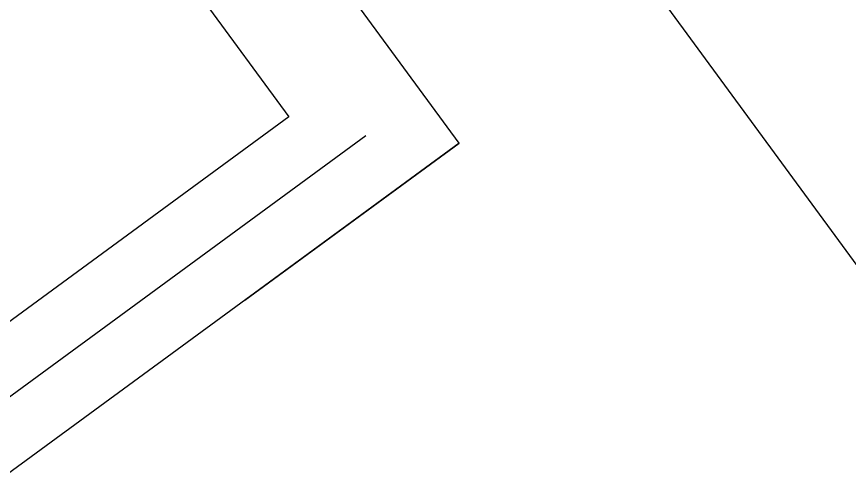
# Model space of a CAD drawing. Header units: millimetres. Extents: x 75184266 to 76346726, y -35850126 to -33679385.
# Drawn here: x 75332394 to 75334446, y -34600048 to -34598925 of the extents above; entities that cross this region are included whole.
import ezdxf

# ---------------------------------------------------------------- set-up
doc = ezdxf.new("R2010")
doc.units = ezdxf.units.MM
doc.header["$LTSCALE"] = 50
doc.header["$MEASUREMENT"] = 0
doc.linetypes.add('XR-지하3층$0$H', pattern=[1.3, 0.8, -0.5])
doc.layers.add('건축', color=8, linetype='CONTINUOUS', plot=False)

msp = doc.modelspace()

# ---------------------------------------------------------------- hatches: boundary and pattern name
at = {"layer": '건축', "ltscale": 100}
h = msp.add_hatch(dxfattribs=at)
h.set_pattern_fill('NET', color=256, scale=5000, angle=36.2507)
h.set_pattern_definition([(306.194, (75332587.2, -34593615.7), (504.387, 369.08), []), (36.194, (75332587.2, -34593615.7), (-369.08, 504.387), [])])
edge = h.paths.add_edge_path()
edge.add_line((75334412.2, -34596448.4), (75332423.4, -34593735.8))
edge.add_line((75332423.4, -34593735.8), (75330490.4, -34595153))
edge.add_line((75330490.4, -34595153), (75330853.2, -34595647.9))
edge.add_line((75330853.2, -34595647.9), (75327933.8, -34597788.3))
edge.add_line((75327933.8, -34597788.3), (75327383.9, -34597038.3))
edge.add_line((75327383.9, -34597038.3), (75326496.8, -34597688.6))
edge.add_line((75326496.8, -34597688.6), (75326990.5, -34598362.1))
edge.add_line((75326990.5, -34598362.1), (75326937.9, -34598400.6))
edge.add_line((75326937.9, -34598400.6), (75327883.7, -34599691.1))
edge.add_line((75327883.7, -34599691.1), (75331743.1, -34596861.6))
edge.add_line((75331743.1, -34596861.6), (75332486.1, -34597870.6))
edge.add_line((75332486.1, -34597870.6), (75334411.9, -34596448.6))
h = msp.add_hatch(dxfattribs=at)
h.set_pattern_fill('DOTS', color=256, scale=3000, angle=36)
h.set_pattern_definition([(36, (768208.44, -367432.78), (-34.3643916, 206.79555385), [0, -187.5])])
edge = h.paths.add_edge_path()
edge.add_line((75334412.2, -34596448.4), (75332423.4, -34593735.8))
edge.add_line((75332423.4, -34593735.8), (75330490.4, -34595153))
edge.add_line((75330490.4, -34595153), (75330853.2, -34595647.9))
edge.add_line((75330853.2, -34595647.9), (75327933.8, -34597788.3))
edge.add_line((75327933.8, -34597788.3), (75327383.9, -34597038.3))
edge.add_line((75327383.9, -34597038.3), (75326496.8, -34597688.6))
edge.add_line((75326496.8, -34597688.6), (75326990.5, -34598362.1))
edge.add_line((75326990.5, -34598362.1), (75326937.9, -34598400.6))
edge.add_line((75326937.9, -34598400.6), (75327952.2, -34599758.7))
edge.add_line((75327952.2, -34599758.7), (75331743.1, -34596861.6))
edge.add_line((75331743.1, -34596861.6), (75332486.1, -34597870.6))
edge.add_line((75332486.1, -34597870.6), (75334411.9, -34596448.6))

# ---------------------------------------------------------------- linework, layer by layer
at = {"layer": '건축'}
for p, q in [((75333484.3, -34599236.7), (75331799.2, -34596938.3)), ((75331705.1, -34597317.3), (75333065, -34599172.2)), ((75333997.7, -34598902.5), (75360575.1, -34635153.6)), ((75333065, -34599172.2), (75329113.3, -34602069.4)), ((75333484.3, -34599236.7), (75328415.6, -34602952.8))]:
    msp.add_line(p, q, dxfattribs=at)
at = {"layer": '건축', "linetype": 'XR-지하3층$0$H', "ltscale": 50}
msp.add_lwpolyline([(75334007.8, -34609684), (75329993.1, -34604208.1), (75328864, -34605035.8), (75327714, -34603467.2), (75333484.3, -34599236.7), (75328541.4, -34592494.6), (75323920.3, -34595882.5), (75322851.7, -34596665.9), (75321630.7, -34595000.6), (75322699.3, -34594217.1), (75318052, -34587878.2), (75317084.2, -34588587.7), (75314772.3, -34585434.4), (75308385, -34590117.2)], dxfattribs=at)
at = {"layer": '건축'}
msp.add_lwpolyline([(75333254.5, -34599219.2), (75327625.3, -34603346.3)], dxfattribs=at)

doc.saveas('drawing.dxf')
